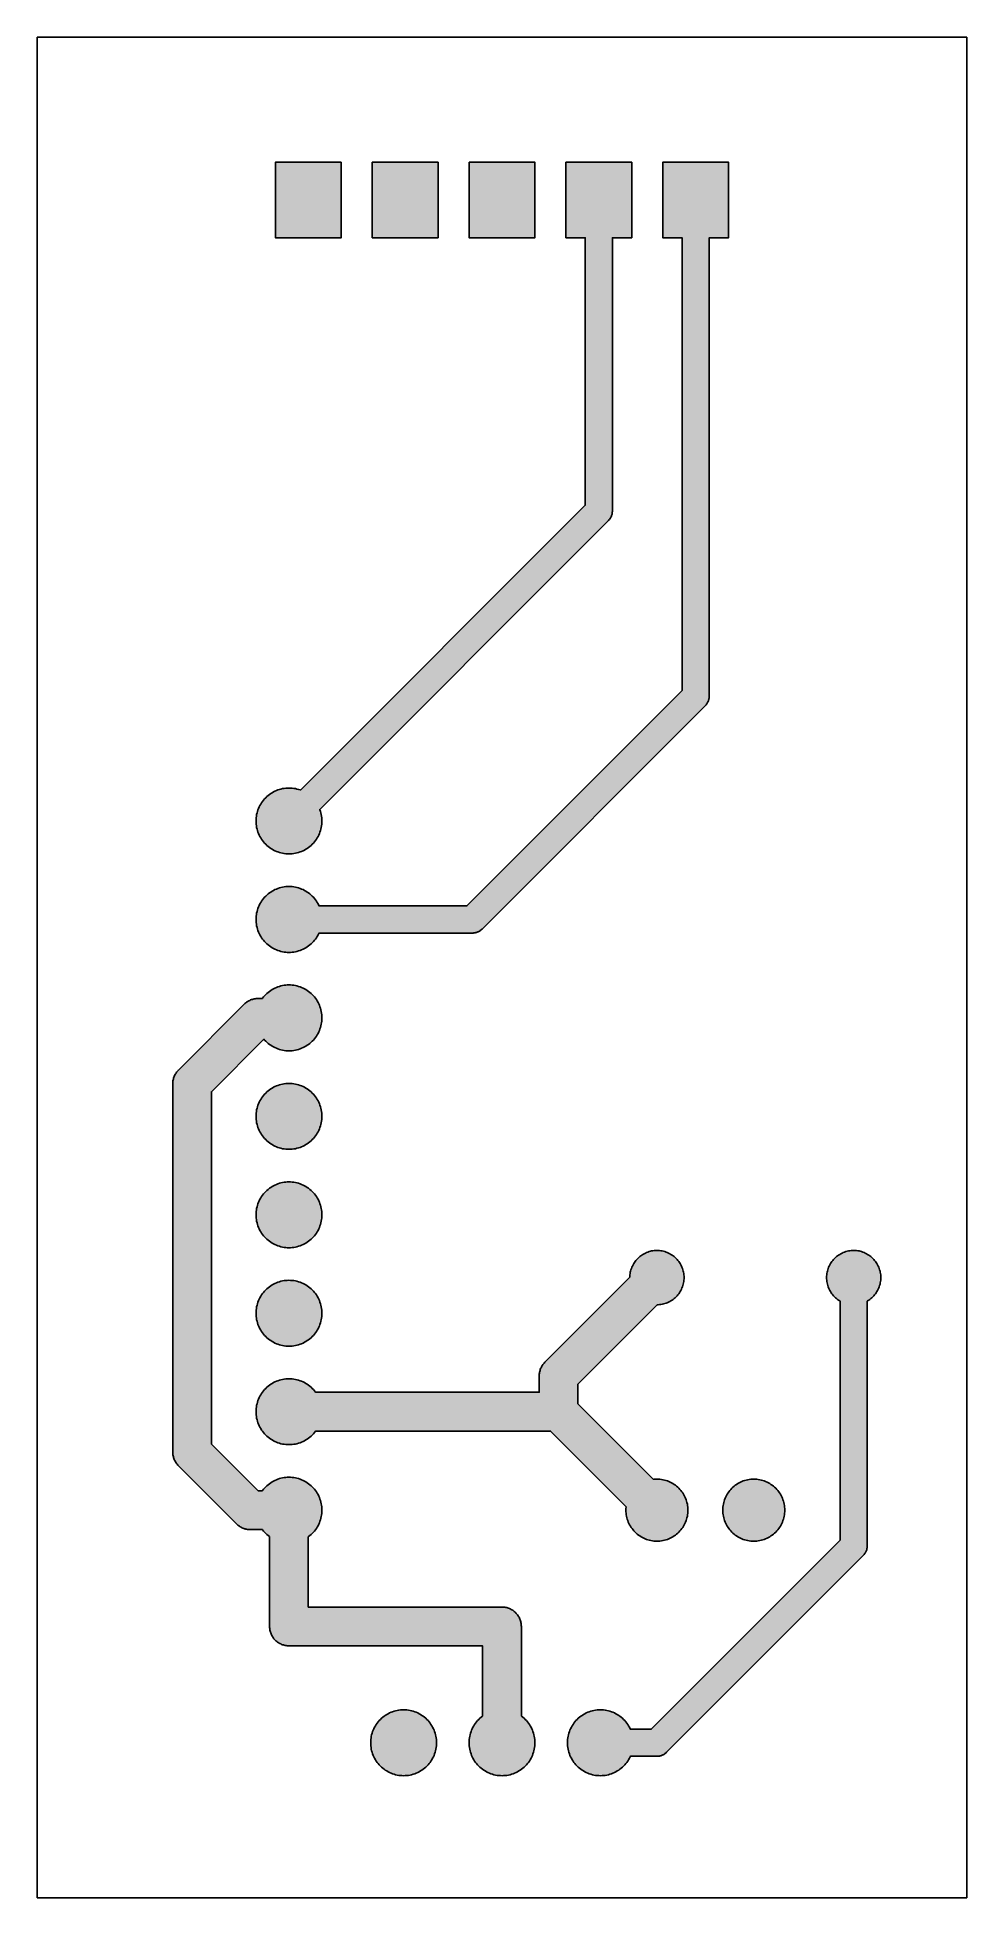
# Model space of a CAD drawing. Header units: millimetres. Extents: x 0 to 24, y 0 to 48.
import ezdxf

# ---------------------------------------------------------------- set-up
doc = ezdxf.new("R2010")
doc.units = ezdxf.units.MM
doc.layers.add('BORDA_PLACA', color=3, linetype='Continuous', true_color=0x00ff00)
doc.layers.add('TRILHAS_BRANCAS_SOLIDAS', color=7, linetype='Continuous', true_color=0xffffff)

msp = doc.modelspace()

# ---------------------------------------------------------------- hatches: boundary and pattern name
at = {"layer": 'TRILHAS_BRANCAS_SOLIDAS', "true_color": 0xffffff}
h = msp.add_hatch(color=7, dxfattribs=at)
h.dxf.hatch_style = 1
h.paths.add_polyline_path([(7.157, 24.701), (7.039, 24.583), (6.901, 24.49), (6.747, 24.427), (6.583, 24.394), (6.417, 24.394), (6.253, 24.427), (6.099, 24.49), (5.961, 24.583), (5.843, 24.701), (5.75, 24.839), (5.687, 24.993), (5.654, 25.157), (5.654, 25.323), (5.687, 25.487), (5.75, 25.641), (5.843, 25.779), (5.961, 25.897), (6.028, 25.947), (6.137, 26.008), (6.214, 26.04), (6.334, 26.074), (6.417, 26.086), (6.542, 26.089), (6.666, 26.074), (6.786, 26.04), (6.901, 25.99), (6.972, 25.947), (7.071, 25.87), (7.157, 25.779), (7.229, 25.677), (7.274, 25.59), (11.095, 25.59), (16.65, 31.145), (16.65, 42.825), (16.15, 42.825), (16.15, 44.775), (17.85, 44.775), (17.85, 42.825), (17.35, 42.825), (17.35, 31), (17.34, 30.915), (17.309, 30.835), (17.247, 30.753), (11.487, 24.993), (11.42, 24.94), (11.342, 24.905), (11.24, 24.89), (7.274, 24.89), (7.229, 24.803), (7.157, 24.701)])
h = msp.add_hatch(color=7, dxfattribs=at)
h.dxf.hatch_style = 1
h.paths.add_polyline_path([(7.313, 27.533), (7.25, 27.379), (7.157, 27.241), (7.039, 27.123), (6.901, 27.03), (6.747, 26.967), (6.583, 26.934), (6.417, 26.934), (6.253, 26.967), (6.099, 27.03), (5.961, 27.123), (5.843, 27.241), (5.75, 27.379), (5.687, 27.533), (5.654, 27.697), (5.654, 27.863), (5.687, 28.027), (5.75, 28.181), (5.843, 28.319), (5.961, 28.437), (6.028, 28.487), (6.137, 28.548), (6.293, 28.605), (6.458, 28.629), (6.625, 28.621), (6.8, 28.575), (14.15, 35.925), (14.15, 42.825), (13.65, 42.825), (13.65, 44.775), (15.35, 44.775), (15.35, 42.825), (14.85, 42.825), (14.85, 35.78), (14.84, 35.695), (14.816, 35.63), (14.781, 35.572), (14.747, 35.533), (7.295, 28.08), (7.334, 27.946), (7.349, 27.822), (7.341, 27.655), (7.313, 27.533)])
h = msp.add_hatch(color=7, dxfattribs=at)
h.dxf.hatch_style = 1
h.paths.add_polyline_path([(7.85, 44.775), (7.85, 42.825), (6.15, 42.825), (6.15, 44.775), (7.85, 44.775)])
h = msp.add_hatch(color=7, dxfattribs=at)
h.dxf.hatch_style = 1
h.paths.add_polyline_path([(10.35, 44.775), (10.35, 42.825), (8.65, 42.825), (8.65, 44.775), (10.35, 44.775)])
h = msp.add_hatch(color=7, dxfattribs=at)
h.dxf.hatch_style = 1
h.paths.add_polyline_path([(11.15, 44.775), (12.85, 44.775), (12.85, 42.825), (11.15, 42.825), (11.15, 44.775)])
h = msp.add_hatch(color=7, dxfattribs=at)
h.dxf.hatch_style = 1
h.paths.add_polyline_path([(12.145, 7.478), (12.257, 7.429), (12.317, 7.387), (12.37, 7.336), (12.441, 7.236), (12.471, 7.168), (12.49, 7.098), (12.5, 7), (12.5, 4.687), (12.571, 4.63), (12.657, 4.539), (12.729, 4.437), (12.768, 4.363), (12.8, 4.286), (12.834, 4.166), (12.849, 4.042), (12.849, 3.958), (12.825, 3.793), (12.768, 3.637), (12.683, 3.494), (12.571, 3.37), (12.437, 3.271), (12.286, 3.2), (12.125, 3.159), (11.958, 3.151), (11.834, 3.166), (11.675, 3.215), (11.563, 3.271), (11.429, 3.37), (11.317, 3.494), (11.25, 3.599), (11.2, 3.714), (11.159, 3.875), (11.15, 4), (11.159, 4.125), (11.175, 4.207), (11.215, 4.325), (11.271, 4.437), (11.343, 4.539), (11.429, 4.63), (11.5, 4.687), (11.5, 6.5), (6.5, 6.5), (6.427, 6.505), (6.355, 6.522), (6.243, 6.571), (6.146, 6.646), (6.071, 6.743), (6.022, 6.855), (6.002, 6.951), (6, 9.313), (5.899, 9.399), (5.813, 9.5), (5.5, 9.5), (5.402, 9.51), (5.286, 9.548), (5.183, 9.613), (3.646, 11.146), (3.584, 11.222), (3.529, 11.332), (3.51, 11.402), (3.5, 11.5), (3.5, 21), (3.51, 21.098), (3.529, 21.168), (3.559, 21.236), (3.63, 21.336), (5.364, 23.07), (5.464, 23.141), (5.555, 23.178), (5.651, 23.198), (5.813, 23.2), (5.899, 23.301), (5.994, 23.383), (6.099, 23.45), (6.214, 23.5), (6.375, 23.541), (6.5, 23.55), (6.625, 23.541), (6.747, 23.513), (6.863, 23.468), (6.972, 23.407), (7.071, 23.33), (7.157, 23.239), (7.229, 23.137), (7.285, 23.025), (7.334, 22.866), (7.349, 22.742), (7.346, 22.617), (7.325, 22.493), (7.285, 22.375), (7.229, 22.263), (7.157, 22.161), (7.101, 22.099), (6.972, 21.993), (6.901, 21.95), (6.786, 21.9), (6.707, 21.875), (6.583, 21.854), (6.5, 21.85), (6.375, 21.859), (6.253, 21.887), (6.175, 21.915), (6.099, 21.95), (5.994, 22.017), (5.929, 22.07), (5.854, 22.147), (4.5, 20.793), (4.5, 11.707), (5.707, 10.5), (5.813, 10.5), (5.87, 10.571), (5.961, 10.657), (6.063, 10.729), (6.175, 10.785), (6.334, 10.834), (6.458, 10.849), (6.542, 10.849), (6.666, 10.834), (6.747, 10.813), (6.863, 10.768), (6.937, 10.729), (7.039, 10.657), (7.101, 10.601), (7.157, 10.539), (7.229, 10.437), (7.285, 10.325), (7.334, 10.166), (7.349, 10.042), (7.346, 9.917), (7.313, 9.753), (7.285, 9.675), (7.229, 9.563), (7.13, 9.429), (7, 9.313), (7, 7.5), (12, 7.5), (12.073, 7.495), (12.145, 7.478)])
h = msp.add_hatch(color=7, dxfattribs=at)
h.dxf.hatch_style = 1
h.paths.add_polyline_path([(7.313, 19.913), (7.25, 19.759), (7.157, 19.621), (7.039, 19.503), (6.901, 19.41), (6.747, 19.347), (6.583, 19.314), (6.417, 19.314), (6.253, 19.347), (6.099, 19.41), (5.961, 19.503), (5.843, 19.621), (5.75, 19.759), (5.687, 19.913), (5.654, 20.077), (5.654, 20.243), (5.687, 20.407), (5.75, 20.561), (5.843, 20.699), (5.961, 20.817), (6.099, 20.91), (6.253, 20.973), (6.417, 21.006), (6.583, 21.006), (6.747, 20.973), (6.901, 20.91), (7.039, 20.817), (7.157, 20.699), (7.25, 20.561), (7.313, 20.407), (7.346, 20.243), (7.346, 20.077), (7.313, 19.913)])
h = msp.add_hatch(color=7, dxfattribs=at)
h.dxf.hatch_style = 1
h.paths.add_polyline_path([(7.313, 17.373), (7.25, 17.219), (7.157, 17.081), (7.039, 16.963), (6.901, 16.87), (6.747, 16.807), (6.583, 16.774), (6.417, 16.774), (6.253, 16.807), (6.099, 16.87), (5.961, 16.963), (5.843, 17.081), (5.75, 17.219), (5.687, 17.373), (5.654, 17.537), (5.654, 17.703), (5.687, 17.867), (5.75, 18.021), (5.843, 18.159), (5.961, 18.277), (6.099, 18.37), (6.253, 18.433), (6.417, 18.466), (6.583, 18.466), (6.747, 18.433), (6.901, 18.37), (7.039, 18.277), (7.157, 18.159), (7.25, 18.021), (7.313, 17.867), (7.346, 17.703), (7.346, 17.537), (7.313, 17.373)])
h = msp.add_hatch(color=7, dxfattribs=at)
h.dxf.hatch_style = 1
h.paths.add_polyline_path([(7.071, 11.91), (6.937, 11.811), (6.786, 11.74), (6.625, 11.699), (6.458, 11.691), (6.293, 11.715), (6.137, 11.772), (5.994, 11.857), (5.87, 11.969), (5.771, 12.103), (5.7, 12.254), (5.659, 12.415), (5.651, 12.582), (5.675, 12.747), (5.732, 12.903), (5.817, 13.046), (5.929, 13.17), (6.063, 13.269), (6.214, 13.34), (6.334, 13.374), (6.5, 13.39), (6.625, 13.381), (6.707, 13.365), (6.786, 13.34), (6.901, 13.29), (7.006, 13.223), (7.071, 13.17), (7.187, 13.04), (12.96, 13.04), (12.965, 13.533), (12.998, 13.651), (13.058, 13.758), (13.106, 13.814), (15.3, 16.007), (15.321, 16.17), (15.367, 16.299), (15.438, 16.417), (15.53, 16.519), (15.583, 16.562), (15.67, 16.617), (15.797, 16.67), (15.897, 16.692), (15.966, 16.699), (16.069, 16.697), (16.137, 16.687), (16.268, 16.647), (16.33, 16.617), (16.417, 16.562), (16.47, 16.519), (16.541, 16.444), (16.6, 16.36), (16.633, 16.299), (16.67, 16.203), (16.692, 16.103), (16.7, 16), (16.692, 15.897), (16.67, 15.797), (16.633, 15.701), (16.582, 15.611), (16.519, 15.53), (16.417, 15.438), (16.299, 15.367), (16.17, 15.321), (16.007, 15.3), (13.96, 13.253), (13.96, 12.747), (15.912, 10.795), (16, 10.8), (16.117, 10.791), (16.232, 10.766), (16.342, 10.723), (16.444, 10.665), (16.537, 10.593), (16.618, 10.508), (16.686, 10.411), (16.753, 10.27), (16.791, 10.117), (16.8, 10), (16.796, 9.922), (16.766, 9.768), (16.706, 9.623), (16.618, 9.492), (16.508, 9.382), (16.411, 9.314), (16.342, 9.277), (16.232, 9.234), (16.117, 9.209), (16, 9.2), (15.883, 9.209), (15.768, 9.234), (15.658, 9.277), (15.556, 9.335), (15.463, 9.407), (15.382, 9.492), (15.335, 9.556), (15.277, 9.658), (15.247, 9.73), (15.215, 9.844), (15.204, 9.922), (15.205, 10.088), (13.253, 12.04), (7.187, 12.04), (7.071, 11.91)])
h = msp.add_hatch(color=7, dxfattribs=at)
h.dxf.hatch_style = 1
h.paths.add_polyline_path([(15.223, 3.494), (15.111, 3.37), (14.977, 3.271), (14.826, 3.2), (14.665, 3.159), (14.498, 3.151), (14.333, 3.175), (14.177, 3.232), (14.034, 3.317), (13.91, 3.429), (13.811, 3.563), (13.74, 3.714), (13.699, 3.875), (13.691, 4.042), (13.715, 4.207), (13.772, 4.363), (13.857, 4.506), (13.939, 4.601), (14.001, 4.657), (14.103, 4.729), (14.215, 4.785), (14.293, 4.813), (14.415, 4.841), (14.498, 4.849), (14.623, 4.846), (14.747, 4.825), (14.865, 4.785), (14.941, 4.75), (15.046, 4.683), (15.141, 4.601), (15.197, 4.539), (15.269, 4.437), (15.314, 4.35), (15.855, 4.35), (20.73, 9.225), (20.73, 15.394), (20.663, 15.438), (20.585, 15.505), (20.518, 15.583), (20.463, 15.67), (20.421, 15.764), (20.393, 15.863), (20.381, 15.966), (20.383, 16.069), (20.401, 16.17), (20.421, 16.236), (20.447, 16.299), (20.498, 16.389), (20.561, 16.47), (20.61, 16.519), (20.663, 16.562), (20.75, 16.617), (20.877, 16.67), (20.977, 16.692), (21.046, 16.699), (21.149, 16.697), (21.217, 16.687), (21.283, 16.67), (21.379, 16.633), (21.469, 16.582), (21.55, 16.519), (21.621, 16.444), (21.68, 16.36), (21.713, 16.299), (21.75, 16.203), (21.772, 16.103), (21.78, 16), (21.772, 15.897), (21.75, 15.797), (21.727, 15.732), (21.68, 15.64), (21.642, 15.583), (21.575, 15.505), (21.497, 15.438), (21.43, 15.394), (21.43, 9.08), (21.423, 9.012), (21.396, 8.93), (21.371, 8.886), (21.327, 8.833), (16.235, 3.741), (16.15, 3.684), (16.085, 3.66), (16.034, 3.652), (15.314, 3.65), (15.223, 3.494)])
h = msp.add_hatch(color=7, dxfattribs=at)
h.dxf.hatch_style = 1
h.paths.add_polyline_path([(7.3, 14.794), (7.229, 14.643), (7.13, 14.509), (7.006, 14.397), (6.863, 14.312), (6.707, 14.255), (6.542, 14.231), (6.375, 14.239), (6.214, 14.28), (6.063, 14.351), (5.929, 14.45), (5.817, 14.574), (5.732, 14.717), (5.675, 14.873), (5.651, 15.038), (5.659, 15.205), (5.7, 15.366), (5.771, 15.517), (5.87, 15.651), (5.994, 15.763), (6.137, 15.848), (6.293, 15.905), (6.458, 15.929), (6.625, 15.921), (6.786, 15.88), (6.937, 15.809), (7.071, 15.71), (7.183, 15.586), (7.268, 15.443), (7.325, 15.287), (7.349, 15.122), (7.341, 14.955), (7.3, 14.794)])
h = msp.add_hatch(color=7, dxfattribs=at)
h.dxf.hatch_style = 1
h.paths.add_polyline_path([(19.266, 9.768), (19.206, 9.623), (19.118, 9.492), (19.008, 9.382), (18.877, 9.294), (18.732, 9.234), (18.578, 9.204), (18.422, 9.204), (18.268, 9.234), (18.123, 9.294), (17.992, 9.382), (17.882, 9.492), (17.794, 9.623), (17.734, 9.768), (17.704, 9.922), (17.704, 10.078), (17.734, 10.232), (17.794, 10.377), (17.882, 10.508), (17.992, 10.618), (18.123, 10.706), (18.268, 10.766), (18.422, 10.796), (18.578, 10.796), (18.732, 10.766), (18.877, 10.706), (19.008, 10.618), (19.118, 10.508), (19.206, 10.377), (19.266, 10.232), (19.296, 10.078), (19.296, 9.922), (19.266, 9.768)])
h = msp.add_hatch(color=7, dxfattribs=at)
h.dxf.hatch_style = 1
h.paths.add_polyline_path([(10.273, 3.753), (10.21, 3.599), (10.117, 3.461), (9.999, 3.343), (9.861, 3.25), (9.707, 3.187), (9.543, 3.154), (9.377, 3.154), (9.213, 3.187), (9.059, 3.25), (8.921, 3.343), (8.803, 3.461), (8.71, 3.599), (8.647, 3.753), (8.614, 3.917), (8.614, 4.083), (8.647, 4.247), (8.71, 4.401), (8.803, 4.539), (8.921, 4.657), (9.059, 4.75), (9.213, 4.813), (9.377, 4.846), (9.543, 4.846), (9.707, 4.813), (9.861, 4.75), (9.999, 4.657), (10.117, 4.539), (10.21, 4.401), (10.273, 4.247), (10.306, 4.083), (10.306, 3.917), (10.273, 3.753)])

# ---------------------------------------------------------------- linework, layer by layer
at = {"layer": 'BORDA_PLACA'}
msp.add_lwpolyline([(0, 0), (24, 0), (24, 48), (0, 48)], close=True, dxfattribs=at)
at = {"layer": 'TRILHAS_BRANCAS_SOLIDAS', "true_color": 0xffffff}
for points in [[(7.157, 24.701), (7.13, 24.669), (7.101, 24.639), (7.071, 24.61), (7.039, 24.583), (7.006, 24.557), (6.972, 24.533), (6.937, 24.511), (6.901, 24.49), (6.863, 24.472), (6.825, 24.455), (6.786, 24.44), (6.747, 24.427), (6.707, 24.415), (6.666, 24.406), (6.625, 24.399), (6.583, 24.394), (6.542, 24.391), (6.5, 24.39), (6.458, 24.391), (6.417, 24.394), (6.375, 24.399), (6.334, 24.406), (6.293, 24.415), (6.253, 24.427), (6.214, 24.44), (6.175, 24.455), (6.137, 24.472), (6.099, 24.49), (6.063, 24.511), (6.028, 24.533), (5.994, 24.557), (5.961, 24.583), (5.929, 24.61), (5.899, 24.639), (5.87, 24.669), (5.843, 24.701), (5.817, 24.734), (5.793, 24.768), (5.771, 24.803), (5.75, 24.839), (5.732, 24.877), (5.715, 24.915), (5.7, 24.954), (5.687, 24.993), (5.675, 25.033), (5.666, 25.074), (5.659, 25.115), (5.654, 25.157), (5.651, 25.198), (5.65, 25.24), (5.651, 25.282), (5.654, 25.323), (5.659, 25.365), (5.666, 25.406), (5.675, 25.447), (5.687, 25.487), (5.7, 25.526), (5.715, 25.565), (5.732, 25.603), (5.75, 25.641), (5.771, 25.677), (5.793, 25.712), (5.817, 25.746), (5.843, 25.779), (5.87, 25.811), (5.899, 25.841), (5.929, 25.87), (5.961, 25.897), (5.994, 25.923), (6.028, 25.947), (6.063, 25.969), (6.099, 25.99), (6.137, 26.008), (6.175, 26.025), (6.214, 26.04), (6.253, 26.053), (6.293, 26.065), (6.334, 26.074), (6.375, 26.081), (6.417, 26.086), (6.458, 26.089), (6.5, 26.09), (6.542, 26.089), (6.583, 26.086), (6.625, 26.081), (6.666, 26.074), (6.707, 26.065), (6.747, 26.053), (6.786, 26.04), (6.825, 26.025), (6.863, 26.008), (6.901, 25.99), (6.937, 25.969), (6.972, 25.947), (7.006, 25.923), (7.039, 25.897), (7.071, 25.87), (7.101, 25.841), (7.13, 25.811), (7.157, 25.779), (7.183, 25.746), (7.207, 25.712), (7.229, 25.677), (7.25, 25.641), (7.268, 25.603), (7.274, 25.59), (11.095, 25.59), (16.65, 31.145), (16.65, 42.825), (16.15, 42.825), (16.15, 44.775), (17.85, 44.775), (17.85, 42.825), (17.35, 42.825), (17.35, 31), (17.35, 30.983), (17.348, 30.966), (17.346, 30.949), (17.343, 30.932), (17.34, 30.915), (17.335, 30.898), (17.33, 30.882), (17.323, 30.866), (17.316, 30.85), (17.309, 30.835), (17.3, 30.82), (17.291, 30.806), (17.281, 30.792), (17.271, 30.778), (17.259, 30.765), (17.247, 30.753), (11.487, 24.993), (11.475, 24.981), (11.462, 24.969), (11.448, 24.959), (11.434, 24.949), (11.42, 24.94), (11.405, 24.931), (11.39, 24.924), (11.374, 24.917), (11.358, 24.91), (11.342, 24.905), (11.325, 24.9), (11.308, 24.897), (11.291, 24.894), (11.274, 24.892), (11.257, 24.89), (11.24, 24.89), (7.274, 24.89), (7.268, 24.877), (7.25, 24.839), (7.229, 24.803), (7.207, 24.768), (7.183, 24.734), (7.157, 24.701)], [(7.313, 27.533), (7.3, 27.494), (7.285, 27.455), (7.268, 27.417), (7.25, 27.379), (7.229, 27.343), (7.207, 27.308), (7.183, 27.274), (7.157, 27.241), (7.13, 27.209), (7.101, 27.179), (7.071, 27.15), (7.039, 27.123), (7.006, 27.097), (6.972, 27.073), (6.937, 27.051), (6.901, 27.03), (6.863, 27.012), (6.825, 26.995), (6.786, 26.98), (6.747, 26.967), (6.707, 26.955), (6.666, 26.946), (6.625, 26.939), (6.583, 26.934), (6.542, 26.931), (6.5, 26.93), (6.458, 26.931), (6.417, 26.934), (6.375, 26.939), (6.334, 26.946), (6.293, 26.955), (6.253, 26.967), (6.214, 26.98), (6.175, 26.995), (6.137, 27.012), (6.099, 27.03), (6.063, 27.051), (6.028, 27.073), (5.994, 27.097), (5.961, 27.123), (5.929, 27.15), (5.899, 27.179), (5.87, 27.209), (5.843, 27.241), (5.817, 27.274), (5.793, 27.308), (5.771, 27.343), (5.75, 27.379), (5.732, 27.417), (5.715, 27.455), (5.7, 27.494), (5.687, 27.533), (5.675, 27.573), (5.666, 27.614), (5.659, 27.655), (5.654, 27.697), (5.651, 27.738), (5.65, 27.78), (5.651, 27.822), (5.654, 27.863), (5.659, 27.905), (5.666, 27.946), (5.675, 27.987), (5.687, 28.027), (5.7, 28.066), (5.715, 28.105), (5.732, 28.143), (5.75, 28.181), (5.771, 28.217), (5.793, 28.252), (5.817, 28.286), (5.843, 28.319), (5.87, 28.351), (5.899, 28.381), (5.929, 28.41), (5.961, 28.437), (5.994, 28.463), (6.028, 28.487), (6.063, 28.509), (6.099, 28.53), (6.137, 28.548), (6.175, 28.565), (6.214, 28.58), (6.253, 28.593), (6.293, 28.605), (6.334, 28.614), (6.375, 28.621), (6.417, 28.626), (6.458, 28.629), (6.5, 28.63), (6.542, 28.629), (6.583, 28.626), (6.625, 28.621), (6.666, 28.614), (6.707, 28.605), (6.747, 28.593), (6.786, 28.58), (6.8, 28.575), (14.15, 35.925), (14.15, 42.825), (13.65, 42.825), (13.65, 44.775), (15.35, 44.775), (15.35, 42.825), (14.85, 42.825), (14.85, 35.78), (14.85, 35.763), (14.848, 35.746), (14.846, 35.729), (14.843, 35.712), (14.84, 35.695), (14.835, 35.678), (14.83, 35.662), (14.823, 35.646), (14.816, 35.63), (14.809, 35.615), (14.8, 35.6), (14.791, 35.586), (14.781, 35.572), (14.771, 35.558), (14.759, 35.545), (14.747, 35.533), (7.295, 28.08), (7.3, 28.066), (7.313, 28.027), (7.325, 27.987), (7.334, 27.946), (7.341, 27.905), (7.346, 27.863), (7.349, 27.822), (7.35, 27.78), (7.349, 27.738), (7.346, 27.697), (7.341, 27.655), (7.334, 27.614), (7.325, 27.573), (7.313, 27.533)], [(7.85, 44.775), (7.85, 42.825), (6.15, 42.825), (6.15, 44.775), (7.85, 44.775)], [(10.35, 44.775), (10.35, 42.825), (8.65, 42.825), (8.65, 44.775), (10.35, 44.775)], [(11.15, 44.775), (12.85, 44.775), (12.85, 42.825), (11.15, 42.825), (11.15, 44.775)], [(12.145, 7.478), (12.168, 7.471), (12.191, 7.462), (12.214, 7.452), (12.236, 7.441), (12.257, 7.429), (12.278, 7.416), (12.298, 7.402), (12.317, 7.387), (12.336, 7.37), (12.354, 7.354), (12.37, 7.336), (12.387, 7.317), (12.402, 7.298), (12.416, 7.278), (12.429, 7.257), (12.441, 7.236), (12.452, 7.214), (12.462, 7.191), (12.471, 7.168), (12.478, 7.145), (12.485, 7.121), (12.49, 7.098), (12.495, 7.073), (12.498, 7.049), (12.499, 7.025), (12.5, 7), (12.5, 4.687), (12.506, 4.683), (12.539, 4.657), (12.571, 4.63), (12.601, 4.601), (12.63, 4.571), (12.657, 4.539), (12.683, 4.506), (12.707, 4.472), (12.729, 4.437), (12.75, 4.401), (12.768, 4.363), (12.785, 4.325), (12.8, 4.286), (12.813, 4.247), (12.825, 4.207), (12.834, 4.166), (12.841, 4.125), (12.846, 4.083), (12.849, 4.042), (12.85, 4), (12.849, 3.958), (12.846, 3.917), (12.841, 3.875), (12.834, 3.834), (12.825, 3.793), (12.813, 3.753), (12.8, 3.714), (12.785, 3.675), (12.768, 3.637), (12.75, 3.599), (12.729, 3.563), (12.707, 3.528), (12.683, 3.494), (12.657, 3.461), (12.63, 3.429), (12.601, 3.399), (12.571, 3.37), (12.539, 3.343), (12.506, 3.317), (12.472, 3.293), (12.437, 3.271), (12.401, 3.25), (12.363, 3.232), (12.325, 3.215), (12.286, 3.2), (12.247, 3.187), (12.207, 3.175), (12.166, 3.166), (12.125, 3.159), (12.083, 3.154), (12.042, 3.151), (12, 3.15), (11.958, 3.151), (11.917, 3.154), (11.875, 3.159), (11.834, 3.166), (11.793, 3.175), (11.753, 3.187), (11.714, 3.2), (11.675, 3.215), (11.637, 3.232), (11.599, 3.25), (11.563, 3.271), (11.528, 3.293), (11.494, 3.317), (11.461, 3.343), (11.429, 3.37), (11.399, 3.399), (11.37, 3.429), (11.343, 3.461), (11.317, 3.494), (11.293, 3.528), (11.271, 3.563), (11.25, 3.599), (11.232, 3.637), (11.215, 3.675), (11.2, 3.714), (11.187, 3.753), (11.175, 3.793), (11.166, 3.834), (11.159, 3.875), (11.154, 3.917), (11.151, 3.958), (11.15, 4), (11.151, 4.042), (11.154, 4.083), (11.159, 4.125), (11.166, 4.166), (11.175, 4.207), (11.187, 4.247), (11.2, 4.286), (11.215, 4.325), (11.232, 4.363), (11.25, 4.401), (11.271, 4.437), (11.293, 4.472), (11.317, 4.506), (11.343, 4.539), (11.37, 4.571), (11.399, 4.601), (11.429, 4.63), (11.461, 4.657), (11.494, 4.683), (11.5, 4.687), (11.5, 6.5), (6.5, 6.5), (6.475, 6.501), (6.451, 6.502), (6.427, 6.505), (6.402, 6.51), (6.379, 6.515), (6.355, 6.522), (6.332, 6.529), (6.309, 6.538), (6.286, 6.548), (6.264, 6.559), (6.243, 6.571), (6.222, 6.584), (6.202, 6.598), (6.183, 6.613), (6.164, 6.63), (6.146, 6.646), (6.13, 6.664), (6.113, 6.683), (6.098, 6.702), (6.084, 6.722), (6.071, 6.743), (6.059, 6.764), (6.048, 6.786), (6.038, 6.809), (6.029, 6.832), (6.022, 6.855), (6.015, 6.879), (6.01, 6.902), (6.005, 6.927), (6.002, 6.951), (6.001, 6.975), (6, 7), (6, 9.313), (5.994, 9.317), (5.961, 9.343), (5.929, 9.37), (5.899, 9.399), (5.87, 9.429), (5.843, 9.461), (5.817, 9.494), (5.813, 9.5), (5.5, 9.5), (5.475, 9.501), (5.451, 9.502), (5.427, 9.505), (5.402, 9.51), (5.381, 9.514), (5.379, 9.515), (5.355, 9.522), (5.332, 9.529), (5.309, 9.538), (5.286, 9.548), (5.264, 9.559), (5.243, 9.571), (5.222, 9.584), (5.202, 9.598), (5.183, 9.613), (5.164, 9.63), (5.146, 9.646), (3.646, 11.146), (3.63, 11.164), (3.613, 11.183), (3.598, 11.202), (3.584, 11.222), (3.571, 11.243), (3.559, 11.264), (3.548, 11.286), (3.538, 11.309), (3.529, 11.332), (3.522, 11.355), (3.515, 11.379), (3.51, 11.402), (3.505, 11.427), (3.502, 11.451), (3.501, 11.475), (3.5, 11.5), (3.5, 21), (3.501, 21.025), (3.502, 21.049), (3.505, 21.073), (3.51, 21.098), (3.515, 21.121), (3.522, 21.145), (3.529, 21.168), (3.538, 21.191), (3.548, 21.214), (3.559, 21.236), (3.571, 21.257), (3.584, 21.278), (3.598, 21.298), (3.613, 21.317), (3.63, 21.336), (3.646, 21.354), (3.646, 21.354), (5.346, 23.054), (5.364, 23.07), (5.383, 23.087), (5.402, 23.102), (5.422, 23.116), (5.443, 23.129), (5.464, 23.141), (5.486, 23.152), (5.509, 23.162), (5.532, 23.171), (5.555, 23.178), (5.579, 23.185), (5.602, 23.19), (5.627, 23.195), (5.651, 23.198), (5.675, 23.199), (5.7, 23.2), (5.813, 23.2), (5.817, 23.206), (5.843, 23.239), (5.87, 23.271), (5.899, 23.301), (5.929, 23.33), (5.961, 23.357), (5.994, 23.383), (6.028, 23.407), (6.063, 23.429), (6.099, 23.45), (6.137, 23.468), (6.175, 23.485), (6.214, 23.5), (6.253, 23.513), (6.293, 23.525), (6.334, 23.534), (6.375, 23.541), (6.417, 23.546), (6.458, 23.549), (6.5, 23.55), (6.542, 23.549), (6.583, 23.546), (6.625, 23.541), (6.666, 23.534), (6.707, 23.525), (6.747, 23.513), (6.786, 23.5), (6.825, 23.485), (6.863, 23.468), (6.901, 23.45), (6.937, 23.429), (6.972, 23.407), (7.006, 23.383), (7.039, 23.357), (7.071, 23.33), (7.101, 23.301), (7.13, 23.271), (7.157, 23.239), (7.183, 23.206), (7.207, 23.172), (7.229, 23.137), (7.25, 23.101), (7.268, 23.063), (7.285, 23.025), (7.3, 22.986), (7.313, 22.947), (7.325, 22.907), (7.334, 22.866), (7.341, 22.825), (7.346, 22.783), (7.349, 22.742), (7.35, 22.7), (7.349, 22.658), (7.346, 22.617), (7.341, 22.575), (7.334, 22.534), (7.325, 22.493), (7.313, 22.453), (7.3, 22.414), (7.285, 22.375), (7.268, 22.337), (7.25, 22.299), (7.229, 22.263), (7.207, 22.228), (7.183, 22.194), (7.157, 22.161), (7.13, 22.129), (7.101, 22.099), (7.071, 22.07), (7.039, 22.043), (7.006, 22.017), (6.972, 21.993), (6.937, 21.971), (6.901, 21.95), (6.863, 21.932), (6.825, 21.915), (6.786, 21.9), (6.747, 21.887), (6.707, 21.875), (6.666, 21.866), (6.625, 21.859), (6.583, 21.854), (6.542, 21.851), (6.5, 21.85), (6.458, 21.851), (6.417, 21.854), (6.375, 21.859), (6.334, 21.866), (6.293, 21.875), (6.253, 21.887), (6.214, 21.9), (6.175, 21.915), (6.137, 21.932), (6.099, 21.95), (6.063, 21.971), (6.028, 21.993), (5.994, 22.017), (5.961, 22.043), (5.929, 22.07), (5.899, 22.099), (5.87, 22.129), (5.854, 22.147), (4.5, 20.793), (4.5, 11.707), (5.707, 10.5), (5.813, 10.5), (5.817, 10.506), (5.843, 10.539), (5.87, 10.571), (5.899, 10.601), (5.929, 10.63), (5.961, 10.657), (5.994, 10.683), (6.028, 10.707), (6.063, 10.729), (6.099, 10.75), (6.137, 10.768), (6.175, 10.785), (6.214, 10.8), (6.253, 10.813), (6.293, 10.825), (6.334, 10.834), (6.375, 10.841), (6.417, 10.846), (6.458, 10.849), (6.5, 10.85), (6.542, 10.849), (6.583, 10.846), (6.625, 10.841), (6.666, 10.834), (6.707, 10.825), (6.747, 10.813), (6.786, 10.8), (6.825, 10.785), (6.863, 10.768), (6.901, 10.75), (6.937, 10.729), (6.972, 10.707), (7.006, 10.683), (7.039, 10.657), (7.071, 10.63), (7.101, 10.601), (7.13, 10.571), (7.157, 10.539), (7.183, 10.506), (7.207, 10.472), (7.229, 10.437), (7.25, 10.401), (7.268, 10.363), (7.285, 10.325), (7.3, 10.286), (7.313, 10.247), (7.325, 10.207), (7.334, 10.166), (7.341, 10.125), (7.346, 10.083), (7.349, 10.042), (7.35, 10), (7.349, 9.958), (7.346, 9.917), (7.341, 9.875), (7.334, 9.834), (7.325, 9.793), (7.313, 9.753), (7.3, 9.714), (7.285, 9.675), (7.268, 9.637), (7.25, 9.599), (7.229, 9.563), (7.207, 9.528), (7.183, 9.494), (7.157, 9.461), (7.13, 9.429), (7.101, 9.399), (7.071, 9.37), (7.039, 9.343), (7.006, 9.317), (7, 9.313), (7, 7.5), (12, 7.5), (12.025, 7.499), (12.049, 7.498), (12.073, 7.495), (12.098, 7.49), (12.121, 7.485), (12.145, 7.478)], [(7.313, 19.913), (7.3, 19.874), (7.285, 19.835), (7.268, 19.797), (7.25, 19.759), (7.229, 19.723), (7.207, 19.688), (7.183, 19.654), (7.157, 19.621), (7.13, 19.589), (7.101, 19.559), (7.071, 19.53), (7.039, 19.503), (7.006, 19.477), (6.972, 19.453), (6.937, 19.431), (6.901, 19.41), (6.863, 19.392), (6.825, 19.375), (6.786, 19.36), (6.747, 19.347), (6.707, 19.335), (6.666, 19.326), (6.625, 19.319), (6.583, 19.314), (6.542, 19.311), (6.5, 19.31), (6.458, 19.311), (6.417, 19.314), (6.375, 19.319), (6.334, 19.326), (6.293, 19.335), (6.253, 19.347), (6.214, 19.36), (6.175, 19.375), (6.137, 19.392), (6.099, 19.41), (6.063, 19.431), (6.028, 19.453), (5.994, 19.477), (5.961, 19.503), (5.929, 19.53), (5.899, 19.559), (5.87, 19.589), (5.843, 19.621), (5.817, 19.654), (5.793, 19.688), (5.771, 19.723), (5.75, 19.759), (5.732, 19.797), (5.715, 19.835), (5.7, 19.874), (5.687, 19.913), (5.675, 19.953), (5.666, 19.994), (5.659, 20.035), (5.654, 20.077), (5.651, 20.118), (5.65, 20.16), (5.651, 20.202), (5.654, 20.243), (5.659, 20.285), (5.666, 20.326), (5.675, 20.367), (5.687, 20.407), (5.7, 20.446), (5.715, 20.485), (5.732, 20.523), (5.75, 20.561), (5.771, 20.597), (5.793, 20.632), (5.817, 20.666), (5.843, 20.699), (5.87, 20.731), (5.899, 20.761), (5.929, 20.79), (5.961, 20.817), (5.994, 20.843), (6.028, 20.867), (6.063, 20.889), (6.099, 20.91), (6.137, 20.928), (6.175, 20.945), (6.214, 20.96), (6.253, 20.973), (6.293, 20.985), (6.334, 20.994), (6.375, 21.001), (6.417, 21.006), (6.458, 21.009), (6.5, 21.01), (6.542, 21.009), (6.583, 21.006), (6.625, 21.001), (6.666, 20.994), (6.707, 20.985), (6.747, 20.973), (6.786, 20.96), (6.825, 20.945), (6.863, 20.928), (6.901, 20.91), (6.937, 20.889), (6.972, 20.867), (7.006, 20.843), (7.039, 20.817), (7.071, 20.79), (7.101, 20.761), (7.13, 20.731), (7.157, 20.699), (7.183, 20.666), (7.207, 20.632), (7.229, 20.597), (7.25, 20.561), (7.268, 20.523), (7.285, 20.485), (7.3, 20.446), (7.313, 20.407), (7.325, 20.367), (7.334, 20.326), (7.341, 20.285), (7.346, 20.243), (7.349, 20.202), (7.35, 20.16), (7.349, 20.118), (7.346, 20.077), (7.341, 20.035), (7.334, 19.994), (7.325, 19.953), (7.313, 19.913)], [(7.313, 17.373), (7.3, 17.334), (7.285, 17.295), (7.268, 17.257), (7.25, 17.219), (7.229, 17.183), (7.207, 17.148), (7.183, 17.114), (7.157, 17.081), (7.13, 17.049), (7.101, 17.019), (7.071, 16.99), (7.039, 16.963), (7.006, 16.937), (6.972, 16.913), (6.937, 16.891), (6.901, 16.87), (6.863, 16.852), (6.825, 16.835), (6.786, 16.82), (6.747, 16.807), (6.707, 16.795), (6.666, 16.786), (6.625, 16.779), (6.583, 16.774), (6.542, 16.771), (6.5, 16.77), (6.458, 16.771), (6.417, 16.774), (6.375, 16.779), (6.334, 16.786), (6.293, 16.795), (6.253, 16.807), (6.214, 16.82), (6.175, 16.835), (6.137, 16.852), (6.099, 16.87), (6.063, 16.891), (6.028, 16.913), (5.994, 16.937), (5.961, 16.963), (5.929, 16.99), (5.899, 17.019), (5.87, 17.049), (5.843, 17.081), (5.817, 17.114), (5.793, 17.148), (5.771, 17.183), (5.75, 17.219), (5.732, 17.257), (5.715, 17.295), (5.7, 17.334), (5.687, 17.373), (5.675, 17.413), (5.666, 17.454), (5.659, 17.495), (5.654, 17.537), (5.651, 17.578), (5.65, 17.62), (5.651, 17.662), (5.654, 17.703), (5.659, 17.745), (5.666, 17.786), (5.675, 17.827), (5.687, 17.867), (5.7, 17.906), (5.715, 17.945), (5.732, 17.983), (5.75, 18.021), (5.771, 18.057), (5.793, 18.092), (5.817, 18.126), (5.843, 18.159), (5.87, 18.191), (5.899, 18.221), (5.929, 18.25), (5.961, 18.277), (5.994, 18.303), (6.028, 18.327), (6.063, 18.349), (6.099, 18.37), (6.137, 18.388), (6.175, 18.405), (6.214, 18.42), (6.253, 18.433), (6.293, 18.445), (6.334, 18.454), (6.375, 18.461), (6.417, 18.466), (6.458, 18.469), (6.5, 18.47), (6.542, 18.469), (6.583, 18.466), (6.625, 18.461), (6.666, 18.454), (6.707, 18.445), (6.747, 18.433), (6.786, 18.42), (6.825, 18.405), (6.863, 18.388), (6.901, 18.37), (6.937, 18.349), (6.972, 18.327), (7.006, 18.303), (7.039, 18.277), (7.071, 18.25), (7.101, 18.221), (7.13, 18.191), (7.157, 18.159), (7.183, 18.126), (7.207, 18.092), (7.229, 18.057), (7.25, 18.021), (7.268, 17.983), (7.285, 17.945), (7.3, 17.906), (7.313, 17.867), (7.325, 17.827), (7.334, 17.786), (7.341, 17.745), (7.346, 17.703), (7.349, 17.662), (7.35, 17.62), (7.349, 17.578), (7.346, 17.537), (7.341, 17.495), (7.334, 17.454), (7.325, 17.413), (7.313, 17.373)], [(7.071, 11.91), (7.039, 11.883), (7.006, 11.857), (6.972, 11.833), (6.937, 11.811), (6.901, 11.79), (6.863, 11.772), (6.825, 11.755), (6.786, 11.74), (6.747, 11.727), (6.707, 11.715), (6.666, 11.706), (6.625, 11.699), (6.583, 11.694), (6.542, 11.691), (6.5, 11.69), (6.458, 11.691), (6.417, 11.694), (6.375, 11.699), (6.334, 11.706), (6.293, 11.715), (6.253, 11.727), (6.214, 11.74), (6.175, 11.755), (6.137, 11.772), (6.099, 11.79), (6.063, 11.811), (6.028, 11.833), (5.994, 11.857), (5.961, 11.883), (5.929, 11.91), (5.899, 11.939), (5.87, 11.969), (5.843, 12.001), (5.817, 12.034), (5.793, 12.068), (5.771, 12.103), (5.75, 12.139), (5.732, 12.177), (5.715, 12.215), (5.7, 12.254), (5.687, 12.293), (5.675, 12.333), (5.666, 12.374), (5.659, 12.415), (5.654, 12.457), (5.651, 12.498), (5.65, 12.54), (5.651, 12.582), (5.654, 12.623), (5.659, 12.665), (5.666, 12.706), (5.675, 12.747), (5.687, 12.787), (5.7, 12.826), (5.715, 12.865), (5.732, 12.903), (5.75, 12.941), (5.771, 12.977), (5.793, 13.012), (5.817, 13.046), (5.843, 13.079), (5.87, 13.111), (5.899, 13.141), (5.929, 13.17), (5.961, 13.197), (5.994, 13.223), (6.028, 13.247), (6.063, 13.269), (6.099, 13.29), (6.137, 13.308), (6.175, 13.325), (6.214, 13.34), (6.253, 13.353), (6.293, 13.365), (6.334, 13.374), (6.375, 13.381), (6.417, 13.386), (6.458, 13.389), (6.5, 13.39), (6.542, 13.389), (6.583, 13.386), (6.625, 13.381), (6.666, 13.374), (6.707, 13.365), (6.747, 13.353), (6.786, 13.34), (6.825, 13.325), (6.863, 13.308), (6.901, 13.29), (6.937, 13.269), (6.972, 13.247), (7.006, 13.223), (7.039, 13.197), (7.071, 13.17), (7.101, 13.141), (7.13, 13.111), (7.157, 13.079), (7.183, 13.046), (7.187, 13.04), (12.96, 13.04), (12.96, 13.46), (12.961, 13.485), (12.962, 13.509), (12.965, 13.533), (12.97, 13.558), (12.975, 13.581), (12.982, 13.605), (12.989, 13.628), (12.998, 13.651), (13.008, 13.674), (13.019, 13.696), (13.031, 13.717), (13.044, 13.738), (13.058, 13.758), (13.073, 13.777), (13.09, 13.796), (13.106, 13.814), (15.3, 16.007), (15.301, 16.034), (15.303, 16.069), (15.308, 16.103), (15.313, 16.137), (15.321, 16.17), (15.33, 16.203), (15.341, 16.236), (15.353, 16.268), (15.367, 16.299), (15.383, 16.33), (15.4, 16.36), (15.418, 16.389), (15.438, 16.417), (15.459, 16.444), (15.481, 16.47), (15.505, 16.495), (15.53, 16.519), (15.556, 16.541), (15.583, 16.562), (15.611, 16.582), (15.64, 16.6), (15.67, 16.617), (15.701, 16.633), (15.732, 16.647), (15.764, 16.659), (15.797, 16.67), (15.83, 16.679), (15.863, 16.687), (15.897, 16.692), (15.931, 16.697), (15.966, 16.699), (16, 16.7), (16.034, 16.699), (16.069, 16.697), (16.103, 16.692), (16.137, 16.687), (16.17, 16.679), (16.203, 16.67), (16.236, 16.659), (16.268, 16.647), (16.299, 16.633), (16.33, 16.617), (16.36, 16.6), (16.389, 16.582), (16.417, 16.562), (16.444, 16.541), (16.47, 16.519), (16.495, 16.495), (16.519, 16.47), (16.541, 16.444), (16.562, 16.417), (16.582, 16.389), (16.6, 16.36), (16.617, 16.33), (16.633, 16.299), (16.647, 16.268), (16.659, 16.236), (16.67, 16.203), (16.679, 16.17), (16.687, 16.137), (16.692, 16.103), (16.697, 16.069), (16.699, 16.034), (16.7, 16), (16.699, 15.966), (16.697, 15.931), (16.692, 15.897), (16.687, 15.863), (16.679, 15.83), (16.67, 15.797), (16.659, 15.764), (16.647, 15.732), (16.633, 15.701), (16.617, 15.67), (16.6, 15.64), (16.582, 15.611), (16.562, 15.583), (16.541, 15.556), (16.519, 15.53), (16.495, 15.505), (16.47, 15.481), (16.444, 15.459), (16.417, 15.438), (16.389, 15.418), (16.36, 15.4), (16.33, 15.383), (16.299, 15.367), (16.268, 15.353), (16.236, 15.341), (16.203, 15.33), (16.17, 15.321), (16.137, 15.313), (16.103, 15.308), (16.069, 15.303), (16.034, 15.301), (16.007, 15.3), (13.96, 13.253), (13.96, 12.747), (15.912, 10.795), (15.922, 10.796), (15.961, 10.799), (16, 10.8), (16.039, 10.799), (16.078, 10.796), (16.117, 10.791), (16.156, 10.785), (16.194, 10.776), (16.232, 10.766), (16.27, 10.753), (16.306, 10.739), (16.342, 10.723), (16.377, 10.706), (16.411, 10.686), (16.444, 10.665), (16.477, 10.643), (16.508, 10.618), (16.537, 10.593), (16.566, 10.566), (16.593, 10.537), (16.618, 10.508), (16.643, 10.477), (16.665, 10.444), (16.686, 10.411), (16.706, 10.377), (16.723, 10.342), (16.739, 10.306), (16.753, 10.27), (16.766, 10.232), (16.776, 10.194), (16.785, 10.156), (16.791, 10.117), (16.796, 10.078), (16.799, 10.039), (16.8, 10), (16.799, 9.961), (16.796, 9.922), (16.791, 9.883), (16.785, 9.844), (16.776, 9.806), (16.766, 9.768), (16.753, 9.73), (16.739, 9.694), (16.723, 9.658), (16.706, 9.623), (16.686, 9.589), (16.665, 9.556), (16.643, 9.523), (16.618, 9.492), (16.593, 9.463), (16.566, 9.434), (16.537, 9.407), (16.508, 9.382), (16.477, 9.357), (16.444, 9.335), (16.411, 9.314), (16.377, 9.294), (16.342, 9.277), (16.306, 9.261), (16.27, 9.247), (16.232, 9.234), (16.194, 9.224), (16.156, 9.215), (16.117, 9.209), (16.078, 9.204), (16.039, 9.201), (16, 9.2), (15.961, 9.201), (15.922, 9.204), (15.883, 9.209), (15.844, 9.215), (15.806, 9.224), (15.768, 9.234), (15.73, 9.247), (15.694, 9.261), (15.658, 9.277), (15.623, 9.294), (15.589, 9.314), (15.556, 9.335), (15.523, 9.357), (15.492, 9.382), (15.463, 9.407), (15.434, 9.434), (15.407, 9.463), (15.382, 9.492), (15.357, 9.523), (15.335, 9.556), (15.314, 9.589), (15.294, 9.623), (15.277, 9.658), (15.261, 9.694), (15.247, 9.73), (15.234, 9.768), (15.224, 9.806), (15.215, 9.844), (15.209, 9.883), (15.204, 9.922), (15.201, 9.961), (15.2, 10), (15.201, 10.039), (15.204, 10.078), (15.205, 10.088), (13.253, 12.04), (7.187, 12.04), (7.183, 12.034), (7.157, 12.001), (7.13, 11.969), (7.101, 11.939), (7.071, 11.91)], [(15.223, 3.494), (15.197, 3.461), (15.17, 3.429), (15.141, 3.399), (15.111, 3.37), (15.079, 3.343), (15.046, 3.317), (15.012, 3.293), (14.977, 3.271), (14.941, 3.25), (14.903, 3.232), (14.865, 3.215), (14.826, 3.2), (14.787, 3.187), (14.747, 3.175), (14.706, 3.166), (14.665, 3.159), (14.623, 3.154), (14.582, 3.151), (14.54, 3.15), (14.498, 3.151), (14.457, 3.154), (14.415, 3.159), (14.374, 3.166), (14.333, 3.175), (14.293, 3.187), (14.254, 3.2), (14.215, 3.215), (14.177, 3.232), (14.139, 3.25), (14.103, 3.271), (14.068, 3.293), (14.034, 3.317), (14.001, 3.343), (13.969, 3.37), (13.939, 3.399), (13.91, 3.429), (13.883, 3.461), (13.857, 3.494), (13.833, 3.528), (13.811, 3.563), (13.79, 3.599), (13.772, 3.637), (13.755, 3.675), (13.74, 3.714), (13.727, 3.753), (13.715, 3.793), (13.706, 3.834), (13.699, 3.875), (13.694, 3.917), (13.691, 3.958), (13.69, 4), (13.691, 4.042), (13.694, 4.083), (13.699, 4.125), (13.706, 4.166), (13.715, 4.207), (13.727, 4.247), (13.74, 4.286), (13.755, 4.325), (13.772, 4.363), (13.79, 4.401), (13.811, 4.437), (13.833, 4.472), (13.857, 4.506), (13.883, 4.539), (13.91, 4.571), (13.939, 4.601), (13.969, 4.63), (14.001, 4.657), (14.034, 4.683), (14.068, 4.707), (14.103, 4.729), (14.139, 4.75), (14.177, 4.768), (14.215, 4.785), (14.254, 4.8), (14.293, 4.813), (14.333, 4.825), (14.374, 4.834), (14.415, 4.841), (14.457, 4.846), (14.498, 4.849), (14.54, 4.85), (14.582, 4.849), (14.623, 4.846), (14.665, 4.841), (14.706, 4.834), (14.747, 4.825), (14.787, 4.813), (14.826, 4.8), (14.865, 4.785), (14.903, 4.768), (14.941, 4.75), (14.977, 4.729), (15.012, 4.707), (15.046, 4.683), (15.079, 4.657), (15.111, 4.63), (15.141, 4.601), (15.17, 4.571), (15.197, 4.539), (15.223, 4.506), (15.247, 4.472), (15.269, 4.437), (15.29, 4.401), (15.308, 4.363), (15.314, 4.35), (15.855, 4.35), (20.73, 9.225), (20.73, 15.394), (20.72, 15.4), (20.691, 15.418), (20.663, 15.438), (20.636, 15.459), (20.61, 15.481), (20.585, 15.505), (20.561, 15.53), (20.539, 15.556), (20.518, 15.583), (20.498, 15.611), (20.48, 15.64), (20.463, 15.67), (20.447, 15.701), (20.433, 15.732), (20.421, 15.764), (20.41, 15.797), (20.401, 15.83), (20.393, 15.863), (20.388, 15.897), (20.383, 15.931), (20.381, 15.966), (20.38, 16), (20.381, 16.034), (20.383, 16.069), (20.388, 16.103), (20.393, 16.137), (20.401, 16.17), (20.41, 16.203), (20.421, 16.236), (20.433, 16.268), (20.447, 16.299), (20.463, 16.33), (20.48, 16.36), (20.498, 16.389), (20.518, 16.417), (20.539, 16.444), (20.561, 16.47), (20.585, 16.495), (20.61, 16.519), (20.636, 16.541), (20.663, 16.562), (20.691, 16.582), (20.72, 16.6), (20.75, 16.617), (20.781, 16.633), (20.812, 16.647), (20.844, 16.659), (20.877, 16.67), (20.91, 16.679), (20.943, 16.687), (20.977, 16.692), (21.011, 16.697), (21.046, 16.699), (21.08, 16.7), (21.114, 16.699), (21.149, 16.697), (21.183, 16.692), (21.217, 16.687), (21.25, 16.679), (21.283, 16.67), (21.316, 16.659), (21.348, 16.647), (21.379, 16.633), (21.41, 16.617), (21.44, 16.6), (21.469, 16.582), (21.497, 16.562), (21.524, 16.541), (21.55, 16.519), (21.575, 16.495), (21.599, 16.47), (21.621, 16.444), (21.642, 16.417), (21.662, 16.389), (21.68, 16.36), (21.697, 16.33), (21.713, 16.299), (21.727, 16.268), (21.739, 16.236), (21.75, 16.203), (21.759, 16.17), (21.767, 16.137), (21.772, 16.103), (21.777, 16.069), (21.779, 16.034), (21.78, 16), (21.779, 15.966), (21.777, 15.931), (21.772, 15.897), (21.767, 15.863), (21.759, 15.83), (21.75, 15.797), (21.739, 15.764), (21.727, 15.732), (21.713, 15.701), (21.697, 15.67), (21.68, 15.64), (21.662, 15.611), (21.642, 15.583), (21.621, 15.556), (21.599, 15.53), (21.575, 15.505), (21.55, 15.481), (21.524, 15.459), (21.497, 15.438), (21.469, 15.418), (21.44, 15.4), (21.43, 15.394), (21.43, 9.08), (21.43, 9.063), (21.428, 9.046), (21.426, 9.029), (21.423, 9.012), (21.42, 8.995), (21.415, 8.978), (21.41, 8.962), (21.403, 8.946), (21.396, 8.93), (21.389, 8.915), (21.38, 8.9), (21.371, 8.886), (21.361, 8.872), (21.351, 8.858), (21.339, 8.845), (21.327, 8.833), (16.247, 3.753), (16.235, 3.741), (16.222, 3.729), (16.208, 3.719), (16.194, 3.709), (16.18, 3.7), (16.165, 3.691), (16.15, 3.684), (16.134, 3.677), (16.118, 3.67), (16.102, 3.665), (16.085, 3.66), (16.068, 3.657), (16.051, 3.654), (16.034, 3.652), (16.017, 3.65), (16, 3.65), (15.314, 3.65), (15.308, 3.637), (15.29, 3.599), (15.269, 3.563), (15.247, 3.528), (15.223, 3.494)], [(7.3, 14.794), (7.285, 14.755), (7.268, 14.717), (7.25, 14.679), (7.229, 14.643), (7.207, 14.608), (7.183, 14.574), (7.157, 14.541), (7.13, 14.509), (7.101, 14.479), (7.071, 14.45), (7.039, 14.423), (7.006, 14.397), (6.972, 14.373), (6.937, 14.351), (6.901, 14.33), (6.863, 14.312), (6.825, 14.295), (6.786, 14.28), (6.747, 14.267), (6.707, 14.255), (6.666, 14.246), (6.625, 14.239), (6.583, 14.234), (6.542, 14.231), (6.5, 14.23), (6.458, 14.231), (6.417, 14.234), (6.375, 14.239), (6.334, 14.246), (6.293, 14.255), (6.253, 14.267), (6.214, 14.28), (6.175, 14.295), (6.137, 14.312), (6.099, 14.33), (6.063, 14.351), (6.028, 14.373), (5.994, 14.397), (5.961, 14.423), (5.929, 14.45), (5.899, 14.479), (5.87, 14.509), (5.843, 14.541), (5.817, 14.574), (5.793, 14.608), (5.771, 14.643), (5.75, 14.679), (5.732, 14.717), (5.715, 14.755), (5.7, 14.794), (5.687, 14.833), (5.675, 14.873), (5.666, 14.914), (5.659, 14.955), (5.654, 14.997), (5.651, 15.038), (5.65, 15.08), (5.651, 15.122), (5.654, 15.163), (5.659, 15.205), (5.666, 15.246), (5.675, 15.287), (5.687, 15.327), (5.7, 15.366), (5.715, 15.405), (5.732, 15.443), (5.75, 15.481), (5.771, 15.517), (5.793, 15.552), (5.817, 15.586), (5.843, 15.619), (5.87, 15.651), (5.899, 15.681), (5.929, 15.71), (5.961, 15.737), (5.994, 15.763), (6.028, 15.787), (6.063, 15.809), (6.099, 15.83), (6.137, 15.848), (6.175, 15.865), (6.214, 15.88), (6.253, 15.893), (6.293, 15.905), (6.334, 15.914), (6.375, 15.921), (6.417, 15.926), (6.458, 15.929), (6.5, 15.93), (6.542, 15.929), (6.583, 15.926), (6.625, 15.921), (6.666, 15.914), (6.707, 15.905), (6.747, 15.893), (6.786, 15.88), (6.825, 15.865), (6.863, 15.848), (6.901, 15.83), (6.937, 15.809), (6.972, 15.787), (7.006, 15.763), (7.039, 15.737), (7.071, 15.71), (7.101, 15.681), (7.13, 15.651), (7.157, 15.619), (7.183, 15.586), (7.207, 15.552), (7.229, 15.517), (7.25, 15.481), (7.268, 15.443), (7.285, 15.405), (7.3, 15.366), (7.313, 15.327), (7.325, 15.287), (7.334, 15.246), (7.341, 15.205), (7.346, 15.163), (7.349, 15.122), (7.35, 15.08), (7.349, 15.038), (7.346, 14.997), (7.341, 14.955), (7.334, 14.914), (7.325, 14.873), (7.313, 14.833), (7.3, 14.794)], [(19.266, 9.768), (19.253, 9.73), (19.239, 9.694), (19.223, 9.658), (19.206, 9.623), (19.186, 9.589), (19.165, 9.556), (19.143, 9.523), (19.118, 9.492), (19.093, 9.463), (19.066, 9.434), (19.037, 9.407), (19.008, 9.382), (18.977, 9.357), (18.944, 9.335), (18.911, 9.314), (18.877, 9.294), (18.842, 9.277), (18.806, 9.261), (18.77, 9.247), (18.732, 9.234), (18.694, 9.224), (18.656, 9.215), (18.617, 9.209), (18.578, 9.204), (18.539, 9.201), (18.5, 9.2), (18.461, 9.201), (18.422, 9.204), (18.383, 9.209), (18.344, 9.215), (18.306, 9.224), (18.268, 9.234), (18.23, 9.247), (18.194, 9.261), (18.158, 9.277), (18.123, 9.294), (18.089, 9.314), (18.056, 9.335), (18.023, 9.357), (17.992, 9.382), (17.963, 9.407), (17.934, 9.434), (17.907, 9.463), (17.882, 9.492), (17.857, 9.523), (17.835, 9.556), (17.814, 9.589), (17.794, 9.623), (17.777, 9.658), (17.761, 9.694), (17.747, 9.73), (17.734, 9.768), (17.724, 9.806), (17.715, 9.844), (17.709, 9.883), (17.704, 9.922), (17.701, 9.961), (17.7, 10), (17.701, 10.039), (17.704, 10.078), (17.709, 10.117), (17.715, 10.156), (17.724, 10.194), (17.734, 10.232), (17.747, 10.27), (17.761, 10.306), (17.777, 10.342), (17.794, 10.377), (17.814, 10.411), (17.835, 10.444), (17.857, 10.477), (17.882, 10.508), (17.907, 10.537), (17.934, 10.566), (17.963, 10.593), (17.992, 10.618), (18.023, 10.643), (18.056, 10.665), (18.089, 10.686), (18.123, 10.706), (18.158, 10.723), (18.194, 10.739), (18.23, 10.753), (18.268, 10.766), (18.306, 10.776), (18.344, 10.785), (18.383, 10.791), (18.422, 10.796), (18.461, 10.799), (18.5, 10.8), (18.539, 10.799), (18.578, 10.796), (18.617, 10.791), (18.656, 10.785), (18.694, 10.776), (18.732, 10.766), (18.77, 10.753), (18.806, 10.739), (18.842, 10.723), (18.877, 10.706), (18.911, 10.686), (18.944, 10.665), (18.977, 10.643), (19.008, 10.618), (19.037, 10.593), (19.066, 10.566), (19.093, 10.537), (19.118, 10.508), (19.143, 10.477), (19.165, 10.444), (19.186, 10.411), (19.206, 10.377), (19.223, 10.342), (19.239, 10.306), (19.253, 10.27), (19.266, 10.232), (19.276, 10.194), (19.285, 10.156), (19.291, 10.117), (19.296, 10.078), (19.299, 10.039), (19.3, 10), (19.299, 9.961), (19.296, 9.922), (19.291, 9.883), (19.285, 9.844), (19.276, 9.806), (19.266, 9.768)], [(10.273, 3.753), (10.26, 3.714), (10.245, 3.675), (10.228, 3.637), (10.21, 3.599), (10.189, 3.563), (10.167, 3.528), (10.143, 3.494), (10.117, 3.461), (10.09, 3.429), (10.061, 3.399), (10.031, 3.37), (9.999, 3.343), (9.966, 3.317), (9.932, 3.293), (9.897, 3.271), (9.861, 3.25), (9.823, 3.232), (9.785, 3.215), (9.746, 3.2), (9.707, 3.187), (9.667, 3.175), (9.626, 3.166), (9.585, 3.159), (9.543, 3.154), (9.502, 3.151), (9.46, 3.15), (9.418, 3.151), (9.377, 3.154), (9.335, 3.159), (9.294, 3.166), (9.253, 3.175), (9.213, 3.187), (9.174, 3.2), (9.135, 3.215), (9.097, 3.232), (9.059, 3.25), (9.023, 3.271), (8.988, 3.293), (8.954, 3.317), (8.921, 3.343), (8.889, 3.37), (8.859, 3.399), (8.83, 3.429), (8.803, 3.461), (8.777, 3.494), (8.753, 3.528), (8.731, 3.563), (8.71, 3.599), (8.692, 3.637), (8.675, 3.675), (8.66, 3.714), (8.647, 3.753), (8.635, 3.793), (8.626, 3.834), (8.619, 3.875), (8.614, 3.917), (8.611, 3.958), (8.61, 4), (8.611, 4.042), (8.614, 4.083), (8.619, 4.125), (8.626, 4.166), (8.635, 4.207), (8.647, 4.247), (8.66, 4.286), (8.675, 4.325), (8.692, 4.363), (8.71, 4.401), (8.731, 4.437), (8.753, 4.472), (8.777, 4.506), (8.803, 4.539), (8.83, 4.571), (8.859, 4.601), (8.889, 4.63), (8.921, 4.657), (8.954, 4.683), (8.988, 4.707), (9.023, 4.729), (9.059, 4.75), (9.097, 4.768), (9.135, 4.785), (9.174, 4.8), (9.213, 4.813), (9.253, 4.825), (9.294, 4.834), (9.335, 4.841), (9.377, 4.846), (9.418, 4.849), (9.46, 4.85), (9.502, 4.849), (9.543, 4.846), (9.585, 4.841), (9.626, 4.834), (9.667, 4.825), (9.707, 4.813), (9.746, 4.8), (9.785, 4.785), (9.823, 4.768), (9.861, 4.75), (9.897, 4.729), (9.932, 4.707), (9.966, 4.683), (9.999, 4.657), (10.031, 4.63), (10.061, 4.601), (10.09, 4.571), (10.117, 4.539), (10.143, 4.506), (10.167, 4.472), (10.189, 4.437), (10.21, 4.401), (10.228, 4.363), (10.245, 4.325), (10.26, 4.286), (10.273, 4.247), (10.285, 4.207), (10.294, 4.166), (10.301, 4.125), (10.306, 4.083), (10.309, 4.042), (10.31, 4), (10.309, 3.958), (10.306, 3.917), (10.301, 3.875), (10.294, 3.834), (10.285, 3.793), (10.273, 3.753)]]:
    msp.add_lwpolyline(points, close=True, dxfattribs=at)

doc.saveas('drawing.dxf')
